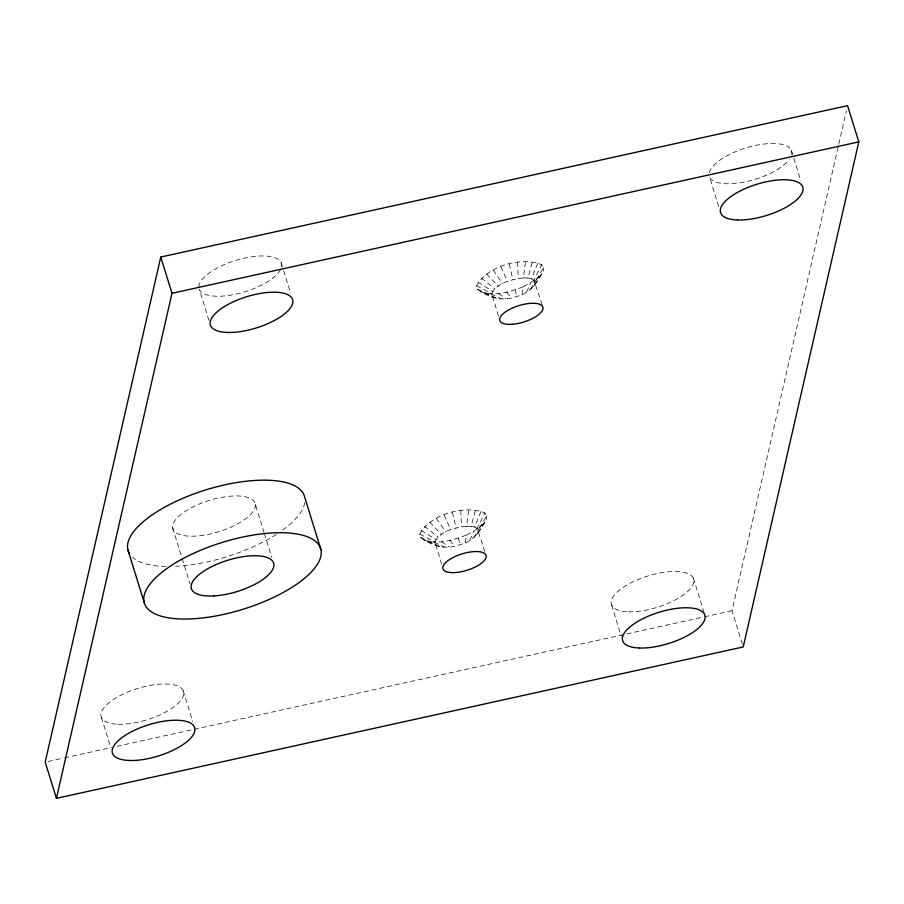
<?xml version="1.0" encoding="UTF-8"?>
<svg xmlns="http://www.w3.org/2000/svg" width="904" height="904" viewBox="0 0 904 904"><rect width="100%" height="100%" fill="white"/><g stroke="black" fill="none" stroke-linecap="round" stroke-linejoin="round"><path stroke-width="0.68" stroke-dasharray="4.52 3.39" d="M476.532 535.089L478.069 532.558L478.272 530.275L486.691 515.89L484.906 512.986C464.746 504.387 430.225 514.376 419.795 534.094L420.541 537.326C431.366 546.242 446.599 550.027 459.944 544.649C473.052 541.756 480.702 530.693 486.386 519.416L486.691 515.89M533.337 286.839L534.874 284.297L535.078 282.014L543.496 267.629L541.711 264.736C521.551 256.137 487.03 266.115 476.6 285.833L477.346 289.077C488.183 297.981 503.404 301.767 516.749 296.388C529.857 293.495 537.518 282.443 543.191 271.155L543.496 267.629M441.672 564.175L434.982 542.05C440.361 530.693 455.209 527.721 466.611 526.207L468.679 509.596M498.477 315.914L491.799 293.789C497.166 282.432 512.026 279.46 523.416 277.946L525.484 261.346M465.176 542.671L466.453 535.044L473.707 531.416L483.99 523.337M521.981 294.41L523.258 286.794L536.49 279.166L540.807 275.087M742.399 644.281L732.003 610.72L838.449 145.555M838.765 144.177L846.325 111.147M523.416 277.946L527.902 278.036L532.411 261.482M466.611 526.207L471.097 526.297L475.606 509.743M527.902 278.036L531.473 278.782L537.936 262.635M471.097 526.297L474.668 527.043L481.12 510.896M526.682 292.06L530.512 283.155M469.865 540.321L473.707 531.416M542.106 304.716L533.925 280.138L541.711 264.736M484.883 551.632L477.109 528.399L484.906 512.986M530.546 289.483L536.49 279.166M473.73 537.733L479.685 527.427M534.874 284.297L543.191 271.155M478.069 532.558L486.386 519.416M480.16 291.585C494.251 296.862 509.833 291.913 523.258 286.794M423.343 539.846C437.446 545.123 453.017 540.163 466.453 535.044M47.957 761.507L63.133 758.162M64.512 757.857L111.395 747.518M116.91 746.308L192.767 729.584M194.145 729.279L703.041 617.104M704.431 616.799L732.003 610.72M484.838 293.224L497.121 298.58M428.033 541.485L440.316 546.83M477.346 289.077L492.273 295.89L494.092 297.518M420.541 537.326L435.468 544.14L437.287 545.767M491.121 293.879L501.189 298.998M434.304 542.129L444.372 547.259M476.6 285.833L491.799 293.789M419.795 534.094L434.982 542.05M531.473 278.782L533.925 280.138M474.668 527.043L477.109 528.399M477.956 282.082L492.669 291.359M421.151 530.332L435.864 539.62M498.579 293.506L506.014 298.761M441.773 541.756L449.209 547.01M481.335 278.036L494.861 288.749M424.53 526.297L438.056 537.01M486.521 273.968L498.217 286.116M429.716 522.229L441.401 534.377M506.771 292.139L511.314 297.868M449.966 540.389L454.509 546.129M493.188 270.126L502.522 283.63M436.383 518.387L445.717 531.891M500.918 266.759L507.528 281.449M444.113 515.009L450.723 529.71M791.328 150.211L793.407 156.923M793.825 158.256L800.887 181.082M718.736 206.587L709.595 177.06A43.053 16.34 -17.2 0 0 746.354 181.614A43.053 16.34 -17.2 0 0 789.203 159.511M693.391 578.232L704.193 613.138M611.646 605.092L621.206 635.964M281.133 262.668L283.212 269.381M283.63 270.725L290.692 293.54M208.948 320.4L199.388 289.529A43.053 16.34 -17.2 0 0 265.787 282.805A43.053 16.34 -17.2 0 0 256.566 256.216A43.053 16.34 -17.2 0 0 199.049 288.523M255.346 504.296A43.053 16.34 -17.2 0 1 195.388 536.117A43.053 16.34 -17.2 0 1 191.264 507.822A43.053 16.34 -17.2 0 1 255.346 504.296L263.979 532.196M264.397 533.529L271.799 557.452M172.653 527.857L181.704 557.101M182.122 558.423L189.93 583.679M183.184 690.701L192.744 721.573M101.451 717.55L110.593 747.077M515.178 289.845L516.749 296.388M458.373 538.106L459.944 544.649M509.223 264.07L512.907 279.709M452.418 512.319L456.091 527.959M517.585 262.216L518.32 278.511M460.78 510.477L461.503 526.772M304.784 502.658A92.264 35.007 -17.2 0 1 280.884 531.371M276.364 534.388A92.264 35.007 -17.2 0 1 175.545 566.311M165.986 566.458A92.264 35.007 -17.2 0 1 132.594 557.339M709.256 172.72A43.053 16.34 -17.2 0 1 754.58 145.657A43.053 16.34 -17.2 0 1 791.667 154.55M118.153 724.24A43.053 16.34 -17.2 0 0 183.523 695.04A43.053 16.34 -17.2 0 0 125.272 693.097A43.053 16.34 -17.2 0 0 118.153 724.24M628.348 611.771A43.053 16.34 -17.2 0 0 693.73 582.583A43.053 16.34 -17.2 0 0 635.478 580.639A43.053 16.34 -17.2 0 0 628.348 611.771"/><path stroke-width="1.36" d="M160.776 257.041L45.2 762.117L56.421 798.356L743.224 646.959L858.8 141.883L847.579 105.644L160.776 257.041L171.997 293.28L56.421 798.356M171.997 293.28L858.8 141.883M320.909 549.542A92.264 35.007 -17.2 0 0 181.489 559.429A92.264 35.007 -17.2 0 0 195.151 618.652A92.264 35.007 -17.2 0 0 320.909 549.542L304.637 496.985A92.264 35.007 -17.2 0 0 202.824 490.849A92.264 35.007 -17.2 0 0 129.543 553.745M127.859 549.666L144.12 602.211M227.311 332.446A43.053 16.34 -17.2 0 0 292.693 303.258A43.053 16.34 -17.2 0 0 234.441 301.314A43.053 16.34 -17.2 0 0 227.311 332.446M129.374 760.479A43.053 16.34 -17.2 0 0 194.744 731.279A43.053 16.34 -17.2 0 0 136.493 729.336A43.053 16.34 -17.2 0 0 129.374 760.479M737.517 219.988A43.053 16.34 -17.2 0 0 802.888 190.789A43.053 16.34 -17.2 0 0 744.636 188.846A43.053 16.34 -17.2 0 0 737.517 219.988M639.569 648.01A43.053 16.34 -17.2 0 0 704.95 618.822A43.053 16.34 -17.2 0 0 646.699 616.878A43.053 16.34 -17.2 0 0 639.569 648.01M512.195 324.276A22.555 8.554 -17.2 0 0 542.931 307.383A22.555 8.554 -17.2 0 0 508.85 309.801A22.555 8.554 -17.2 0 0 512.195 324.276M455.379 572.537A22.555 8.554 -17.2 0 0 486.126 555.644A22.555 8.554 -17.2 0 0 452.045 558.062A22.555 8.554 -17.2 0 0 455.379 572.537M213.909 595.917A43.053 16.34 -17.2 0 0 273.855 564.096A43.053 16.34 -17.2 0 0 209.773 567.622A43.053 16.34 -17.2 0 0 213.909 595.917"/></g></svg>
